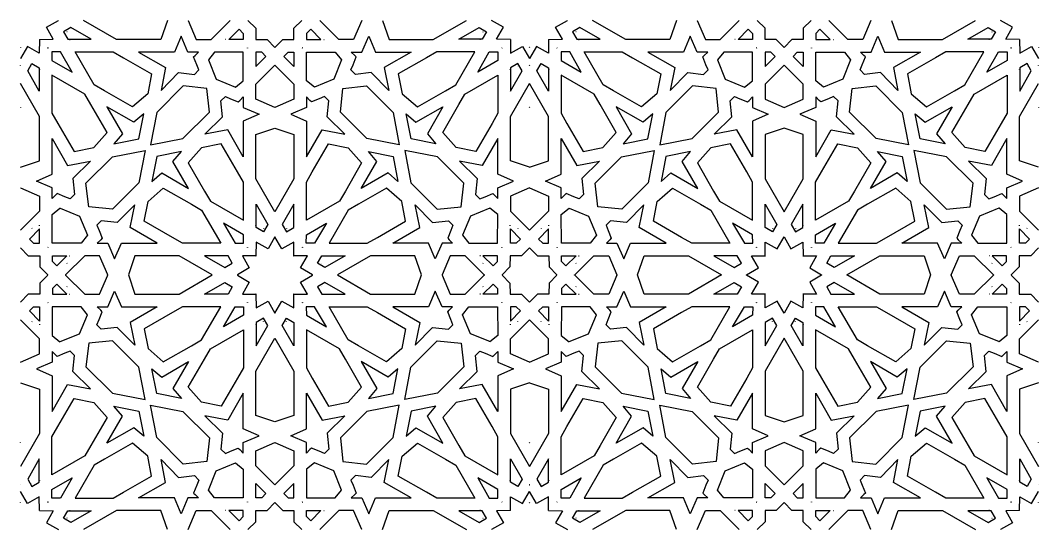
# Model space of a CAD drawing. Extents: x -500 to 500, y -500 to 500.
# Drawn here: x -500 to 500, y -500 to 0 of the extents above; entities that cross this region are included whole.
import ezdxf

# ---------------------------------------------------------------- set-up
doc = ezdxf.new("R2010")
doc.units = 0
doc.layers.add('LAYER_1', color=18, linetype='CONTINUOUS')

msp = doc.modelspace()

# ---------------------------------------------------------------- linework, layer by layer
at = {"layer": 'LAYER_1'}
for points in [[(-481.4, -18.7), (-481.4, -18.7), (-467.9, -18.6), (-474.6, -6.8), (-462.9, 0), (-462.9, 0)], [(-355.8, 0), (-362.3, -18.7), (-394.1, -18.7), (-405.7, -18.7), (-438.2, 0)], [(-335.5, 0), (-335.5, 0), (-327.5, -18.7), (-312.8, -18.7), (-294.1, 0), (-294.1, 0)], [(-276.6, 0), (-276.6, 0), (-268.8, -7.8), (-268.9, -18.8), (-257.9, -18.9), (-250.1, -26.6), (-250.1, -26.6), (-250.1, -26.6), (-242.3, -18.9), (-231.4, -18.8), (-231.4, -7.8), (-223.6, 0), (-223.6, 0)], [(-164.7, 0), (-164.7, 0), (-172.8, -18.7), (-187.4, -18.7), (-206.1, 0), (-206.1, 0)], [(-144.4, 0), (-138, -18.7), (-106.1, -18.7), (-94.5, -18.7), (-62, 0)], [(-18.8, -18.7), (-18.8, -18.7), (-32.4, -18.6), (-25.7, -6.8), (-37.3, 0), (-37.3, 0)], [(18.8, -18.7), (18.8, -18.7), (32.4, -18.6), (25.7, -6.8), (37.3, 0), (37.3, 0)], [(144.4, 0), (138, -18.7), (106.1, -18.7), (94.5, -18.7), (62, 0)], [(164.7, 0), (164.7, 0), (172.8, -18.7), (187.4, -18.7), (206.1, 0), (206.1, 0)], [(276.6, 0), (276.6, 0), (268.8, -7.8), (268.9, -18.8), (257.9, -18.9), (250.1, -26.6), (250.1, -26.6), (250.1, -26.6), (242.3, -18.9), (231.4, -18.8), (231.4, -7.8), (223.6, 0), (223.6, 0)], [(335.5, 0), (335.5, 0), (327.5, -18.7), (312.8, -18.7), (294.1, 0), (294.1, 0)], [(355.8, 0), (362.3, -18.7), (394.1, -18.7), (405.7, -18.7), (438.2, 0)], [(481.4, -18.7), (481.4, -18.7), (467.9, -18.6), (474.6, -6.8), (462.9, 0), (462.9, 0)], [(-481.5, -18.9), (-481.5, -18.9), (-481.6, -32.4), (-493.3, -25.7), (-500.1, -37.4), (-500.1, -37.4)], [(-454.2, -11.2), (-454.6, -11.4)], [(-451.9, -18.7), (-451.4, -18.7)], [(-298.2, -18.8), (-298.7, -18.8)], [(-202, -18.8), (-201.6, -18.8)], [(-48.3, -18.7), (-48.8, -18.7)], [(-46, -11.2), (-45.6, -11.4)], [(-18.8, -18.9), (-18.8, -18.9), (-18.7, -32.4), (-6.9, -25.7), (-0.1, -37.4), (-0.1, -37.4)], [(18.8, -18.9), (18.8, -18.9), (18.7, -32.4), (6.9, -25.7), (0.1, -37.4), (0.1, -37.4)], [(46, -11.2), (45.6, -11.4)], [(48.3, -18.7), (48.8, -18.7)], [(202, -18.8), (201.6, -18.8)], [(298.2, -18.8), (298.7, -18.8)], [(451.9, -18.7), (451.4, -18.7)], [(454.2, -11.2), (454.6, -11.4)], [(481.5, -18.9), (481.5, -18.9), (481.6, -32.4), (493.3, -25.7), (500.1, -37.4), (500.1, -37.4)], [(-500.2, -26.4), (-500, -26.6)], [(0, -26.4), (-0.2, -26.6)], [(0, -26.4), (0.2, -26.6)], [(500.2, -26.4), (500, -26.6)], [(-500.2, -44.2), (-500, -44.1)], [(0, -44.2), (-0.2, -44.1)], [(0, -44.2), (0.2, -44.1)], [(500.2, -44.2), (500, -44.1)], [(-500.1, -144.4), (-481.4, -138), (-481.4, -106.1), (-481.4, -94.5), (-500.1, -62.1)], [(-0.1, -144.4), (-18.8, -138), (-18.8, -106.1), (-18.8, -94.5), (-0.1, -62.1)], [(0.1, -144.4), (18.8, -138), (18.8, -106.1), (18.8, -94.5), (0.1, -62.1)], [(500.1, -144.4), (481.4, -138), (481.4, -106.1), (481.4, -94.5), (500.1, -62.1)], [(-500.2, -85.4), (-500, -85.5)], [(0, -85.4), (-0.2, -85.5)], [(0, -85.4), (0.2, -85.5)], [(500.2, -85.4), (500, -85.5)], [(-500.1, -164.7), (-500.1, -164.7), (-481.4, -172.8), (-481.4, -187.4), (-500.1, -206.2), (-500.1, -206.2)], [(-0.1, -164.7), (-0.1, -164.7), (-18.8, -172.8), (-18.8, -187.4), (-0.1, -206.2), (-0.1, -206.2)], [(0.1, -164.7), (0.1, -164.7), (18.8, -172.8), (18.8, -187.4), (0.1, -206.2), (0.1, -206.2)], [(500.1, -164.7), (500.1, -164.7), (481.4, -172.8), (481.4, -187.4), (500.1, -206.2), (500.1, -206.2)], [(-488.9, -204.2), (-488.7, -204.6)], [(-481.3, -201.9), (-481.3, -201.4)], [(-268.9, -201.9), (-268.9, -201.5)], [(-261.3, -204.2), (-261.5, -204.6)], [(-238.9, -204.2), (-238.7, -204.6)], [(-231.4, -201.9), (-231.4, -201.5)], [(-18.9, -201.9), (-18.9, -201.4)], [(-11.4, -204.2), (-11.6, -204.6)], [(11.4, -204.2), (11.6, -204.6)], [(18.9, -201.9), (18.9, -201.4)], [(231.4, -201.9), (231.4, -201.5)], [(238.9, -204.2), (238.7, -204.6)], [(261.3, -204.2), (261.5, -204.6)], [(268.9, -201.9), (268.9, -201.5)], [(481.3, -201.9), (481.3, -201.4)], [(488.9, -204.2), (488.7, -204.6)], [(-500.1, -223.6), (-500.1, -223.6), (-492.4, -231.4), (-481.2, -231.3), (-481, -242.3), (-473.3, -250), (-473.4, -250), (-473.7, -250.2), (-473.4, -250.4), (-473.3, -250.5), (-481, -258.2), (-481.2, -269.2), (-492.4, -269.1), (-500.1, -276.9), (-500.1, -276.8)], [(-0.1, -223.6), (-0.1, -223.6), (-7.9, -231.4), (-19, -231.3), (-19.2, -242.3), (-27, -250), (-26.8, -250), (-26.5, -250.2), (-26.8, -250.4), (-27, -250.5), (-19.2, -258.2), (-19, -269.2), (-7.9, -269.1), (-0.1, -276.9), (-0.1, -276.8)], [(0.1, -223.6), (0.1, -223.6), (7.9, -231.4), (19, -231.3), (19.2, -242.3), (27, -250), (26.8, -250), (26.5, -250.2), (26.8, -250.4), (27, -250.5), (19.2, -258.2), (19, -269.2), (7.9, -269.1), (0.1, -276.9), (0.1, -276.8)], [(500.1, -223.6), (500.1, -223.6), (492.4, -231.4), (481.2, -231.3), (481, -242.3), (473.3, -250), (473.4, -250), (473.7, -250.2), (473.4, -250.4), (473.3, -250.5), (481, -258.2), (481.2, -269.2), (492.4, -269.1), (500.1, -276.9), (500.1, -276.8)], [(-454.3, -238.9), (-454.7, -238.7)], [(-452, -231.3), (-451.5, -231.3)], [(-48.3, -231.3), (-48.7, -231.3)], [(-45.9, -238.9), (-45.5, -238.7)], [(45.9, -238.9), (45.5, -238.7)], [(48.3, -231.3), (48.7, -231.3)], [(452, -231.3), (451.5, -231.3)], [(454.3, -238.9), (454.7, -238.7)], [(-454.3, -261.6), (-454.7, -261.8)], [(-452, -269.2), (-451.5, -269.2)], [(-48.3, -269.2), (-48.7, -269.2)], [(-45.9, -261.6), (-45.5, -261.8)], [(45.9, -261.6), (45.5, -261.8)], [(48.3, -269.2), (48.7, -269.2)], [(452, -269.2), (451.5, -269.2)], [(454.3, -261.6), (454.7, -261.8)], [(-500.1, -335.8), (-500.1, -335.8), (-481.4, -327.7), (-481.4, -313.1), (-500.1, -294.3), (-500.1, -294.3)], [(-488.9, -296.3), (-488.7, -295.9)], [(-481.3, -298.6), (-481.3, -299.1)], [(-268.9, -298.6), (-268.9, -299)], [(-261.3, -296.3), (-261.5, -295.9)], [(-238.9, -296.3), (-238.7, -295.9)], [(-231.4, -298.6), (-231.4, -299)], [(-18.9, -298.6), (-18.9, -299.1)], [(-0.1, -335.8), (-0.1, -335.8), (-18.8, -327.7), (-18.8, -313.1), (-0.1, -294.3), (-0.1, -294.3)], [(-11.4, -296.3), (-11.6, -295.9)], [(0.1, -335.8), (0.1, -335.8), (18.8, -327.7), (18.8, -313.1), (0.1, -294.3), (0.1, -294.3)], [(11.4, -296.3), (11.6, -295.9)], [(18.9, -298.6), (18.9, -299.1)], [(231.4, -298.6), (231.4, -299)], [(238.9, -296.3), (238.7, -295.9)], [(261.3, -296.3), (261.5, -295.9)], [(268.9, -298.6), (268.9, -299)], [(481.3, -298.6), (481.3, -299.1)], [(500.1, -335.8), (500.1, -335.8), (481.4, -327.7), (481.4, -313.1), (500.1, -294.3), (500.1, -294.3)], [(488.9, -296.3), (488.7, -295.9)], [(-500.1, -356.1), (-481.4, -362.5), (-481.4, -394.4), (-481.4, -406), (-500.1, -438.4)], [(-0.1, -356.1), (-18.8, -362.5), (-18.8, -394.4), (-18.8, -406), (-0.1, -438.4)], [(0.1, -356.1), (18.8, -362.5), (18.8, -394.4), (18.8, -406), (0.1, -438.4)], [(500.1, -356.1), (481.4, -362.5), (481.4, -394.4), (481.4, -406), (500.1, -438.4)], [(-500.2, -415.1), (-500, -415)], [(0, -415.1), (-0.2, -415)], [(0, -415.1), (0.2, -415)], [(500.2, -415.1), (500, -415)], [(-500.2, -456.3), (-500, -456.4)], [(0, -456.3), (-0.2, -456.4)], [(0, -456.3), (0.2, -456.4)], [(500.2, -456.3), (500, -456.4)], [(-481.5, -481.6), (-481.5, -481.6), (-481.6, -468.1), (-493.3, -474.8), (-500.1, -463.1), (-500.1, -463.1)], [(-18.8, -481.6), (-18.8, -481.6), (-18.7, -468.1), (-6.9, -474.8), (-0.1, -463.1), (-0.1, -463.1)], [(18.8, -481.6), (18.8, -481.6), (18.7, -468.1), (6.9, -474.8), (0.1, -463.1), (0.1, -463.1)], [(481.5, -481.6), (481.5, -481.6), (481.6, -468.1), (493.3, -474.8), (500.1, -463.1), (500.1, -463.1)], [(-500.2, -474.1), (-500, -473.9)], [(-276.6, -500.5), (-276.6, -500.5), (-268.8, -492.7), (-268.9, -481.7), (-257.9, -481.6), (-250.1, -473.9), (-250.1, -473.9), (-250.1, -473.9), (-242.3, -481.6), (-231.4, -481.7), (-231.4, -492.7), (-223.6, -500.5), (-223.6, -500.5)], [(0, -474.1), (-0.2, -473.9)], [(0, -474.1), (0.2, -473.9)], [(276.6, -500.5), (276.6, -500.5), (268.8, -492.7), (268.9, -481.7), (257.9, -481.6), (250.1, -473.9), (250.1, -473.9), (250.1, -473.9), (242.3, -481.6), (231.4, -481.7), (231.4, -492.7), (223.6, -500.5), (223.6, -500.5)], [(500.2, -474.1), (500, -473.9)], [(-481.4, -481.8), (-481.4, -481.8), (-467.9, -481.9), (-474.6, -493.7), (-462.9, -500.5), (-462.9, -500.5)], [(-454.2, -489.3), (-454.6, -489.1)], [(-451.9, -481.7), (-451.4, -481.7)], [(-355.8, -500.5), (-362.3, -481.7), (-394.1, -481.7), (-405.7, -481.7), (-438.2, -500.5)], [(-335.5, -500.5), (-335.5, -500.5), (-327.5, -481.7), (-312.8, -481.7), (-294.1, -500.5), (-294.1, -500.5)], [(-298.2, -481.7), (-298.7, -481.7)], [(-164.7, -500.5), (-164.7, -500.5), (-172.8, -481.7), (-187.4, -481.7), (-206.1, -500.5), (-206.1, -500.5)], [(-202, -481.7), (-201.6, -481.7)], [(-144.4, -500.5), (-138, -481.7), (-106.1, -481.7), (-94.5, -481.7), (-62, -500.5)], [(-48.3, -481.7), (-48.8, -481.7)], [(-46, -489.3), (-45.6, -489.1)], [(-18.8, -481.8), (-18.8, -481.8), (-32.4, -481.9), (-25.7, -493.7), (-37.3, -500.5), (-37.3, -500.5)], [(18.8, -481.8), (18.8, -481.8), (32.4, -481.9), (25.7, -493.7), (37.3, -500.5), (37.3, -500.5)], [(46, -489.3), (45.6, -489.1)], [(48.3, -481.7), (48.8, -481.7)], [(144.4, -500.5), (138, -481.7), (106.1, -481.7), (94.5, -481.7), (62, -500.5)], [(164.7, -500.5), (164.7, -500.5), (172.8, -481.7), (187.4, -481.7), (206.1, -500.5), (206.1, -500.5)], [(202, -481.7), (201.6, -481.7)], [(335.5, -500.5), (335.5, -500.5), (327.5, -481.7), (312.8, -481.7), (294.1, -500.5), (294.1, -500.5)], [(298.2, -481.7), (298.7, -481.7)], [(355.8, -500.5), (362.3, -481.7), (394.1, -481.7), (405.7, -481.7), (438.2, -500.5)], [(451.9, -481.7), (451.4, -481.7)], [(454.2, -489.3), (454.6, -489.1)], [(481.4, -481.8), (481.4, -481.8), (467.9, -481.9), (474.6, -493.7), (462.9, -500.5), (462.9, -500.5)]]:
    msp.add_lwpolyline(points, dxfattribs=at)
for points in [[(-430.7, -18.6), (-450.6, -7.1), (-457.8, -11.3), (-453.7, -18.6)], [(-285.3, -8.7), (-281.2, -12.9), (-281.2, -18.7), (-295.3, -18.7)], [(-214.9, -8.7), (-219, -12.9), (-219, -18.7), (-204.9, -18.7)], [(-69.5, -18.6), (-49.6, -7.1), (-42.4, -11.3), (-46.6, -18.6)], [(69.5, -18.6), (49.6, -7.1), (42.4, -11.3), (46.6, -18.6)], [(214.9, -8.7), (219, -12.9), (219, -18.7), (204.9, -18.7)], [(285.3, -8.7), (281.2, -12.9), (281.2, -18.7), (295.3, -18.7)], [(430.7, -18.6), (450.6, -7.1), (457.8, -11.3), (453.7, -18.6)], [(-357.5, -46.4), (-361.9, -68.8), (-344.8, -51.4), (-329.1, -53.1), (-324.8, -48.7), (-326.9, -43.6), (-330, -36), (-328.5, -34.5), (-325.2, -31.1), (-330.5, -31.1), (-332, -31.1), (-332, -31.1), (-335.6, -31.1), (-342.3, -15.6), (-348.9, -31.1), (-384, -31.1)], [(-142.7, -46.4), (-138.3, -68.8), (-155.4, -51.4), (-171.1, -53.1), (-175.4, -48.7), (-173.3, -43.6), (-170.2, -36), (-171.7, -34.5), (-175.1, -31.1), (-169.8, -31.1), (-168.2, -31.1), (-168.2, -31.1), (-164.7, -31.1), (-158, -15.6), (-151.3, -31.1), (-116.2, -31.1)], [(142.7, -46.4), (138.3, -68.8), (155.4, -51.4), (171.1, -53.1), (175.4, -48.7), (173.3, -43.6), (170.2, -36), (171.7, -34.5), (175.1, -31.1), (169.8, -31.1), (168.2, -31.1), (168.2, -31.1), (164.7, -31.1), (158, -15.6), (151.3, -31.1), (116.2, -31.1)], [(357.5, -46.4), (361.9, -68.8), (344.8, -51.4), (329.1, -53.1), (324.8, -48.7), (326.9, -43.6), (330, -36), (328.5, -34.5), (325.2, -31.1), (330.5, -31.1), (332, -31.1), (332, -31.1), (335.6, -31.1), (342.3, -15.6), (348.9, -31.1), (384, -31.1)], [(-473.2, -27), (-473.1, -27.2)], [(-473.2, -27), (-473.1, -27.2)], [(-473.1, -27), (-473, -27.1)], [(-473.1, -27), (-473, -27.1)], [(-277, -27), (-277.2, -27.2)], [(-277, -27), (-277.2, -27.2)], [(-277, -26.9), (-277.1, -27.1)], [(-277, -26.9), (-277.1, -27.1)], [(-223.2, -26.9), (-223.1, -27.1)], [(-223.2, -26.9), (-223.1, -27.1)], [(-223.2, -27), (-223, -27.2)], [(-223.2, -27), (-223, -27.2)], [(-27.1, -27), (-27.3, -27.1)], [(-27.1, -27), (-27.3, -27.1)], [(-27, -27), (-27.2, -27.2)], [(-27, -27), (-27.2, -27.2)], [(27, -27), (27.2, -27.2)], [(27, -27), (27.2, -27.2)], [(27.1, -27), (27.3, -27.1)], [(27.1, -27), (27.3, -27.1)], [(223.2, -27), (223, -27.2)], [(223.2, -27), (223, -27.2)], [(223.2, -26.9), (223.1, -27.1)], [(223.2, -26.9), (223.1, -27.1)], [(277, -26.9), (277.1, -27.1)], [(277, -26.9), (277.1, -27.1)], [(277, -27), (277.2, -27.2)], [(277, -27), (277.2, -27.2)], [(473.1, -27), (473, -27.1)], [(473.1, -27), (473, -27.1)], [(473.2, -27), (473.1, -27.2)], [(473.2, -27), (473.1, -27.2)], [(-449.3, -50.9), (-460.8, -30.9), (-469.2, -31), (-469.3, -39.5)], [(-446.5, -30.9), (-409, -30.9), (-398.9, -36.7), (-371.3, -52.7), (-375.1, -72.1), (-390.1, -85.1), (-417.7, -69.2), (-427.7, -63.4)], [(-281.2, -31.2), (-309.4, -31.1), (-315.5, -38.8), (-315.5, -38.9), (-307.9, -57.8), (-289, -65.5), (-288.9, -65.6), (-281.2, -59.4)], [(-258.9, -35.4), (-263, -31.2), (-268.9, -31.2), (-268.9, -45.4)], [(-241.4, -35.4), (-237.2, -31.2), (-231.4, -31.2), (-231.4, -45.4)], [(-219, -31.2), (-190.9, -31.1), (-184.7, -38.8), (-184.7, -38.9), (-192.4, -57.8), (-211.2, -65.5), (-211.3, -65.6), (-219, -59.4)], [(-53.7, -30.9), (-91.2, -30.9), (-101.3, -36.7), (-128.9, -52.7), (-125.1, -72.1), (-110.1, -85.1), (-82.6, -69.2), (-72.5, -63.4)], [(-50.9, -50.9), (-39.5, -30.9), (-31.1, -31), (-31, -39.5)], [(50.9, -50.9), (39.5, -30.9), (31.1, -31), (31, -39.5)], [(53.7, -30.9), (91.2, -30.9), (101.3, -36.7), (128.9, -52.7), (125.1, -72.1), (110.1, -85.1), (82.6, -69.2), (72.5, -63.4)], [(219, -31.2), (190.9, -31.1), (184.7, -38.8), (184.7, -38.9), (192.4, -57.8), (211.2, -65.5), (211.3, -65.6), (219, -59.4)], [(241.4, -35.4), (237.2, -31.2), (231.4, -31.2), (231.4, -45.4)], [(258.9, -35.4), (263, -31.2), (268.9, -31.2), (268.9, -45.4)], [(281.2, -31.2), (309.4, -31.1), (315.5, -38.8), (315.5, -38.9), (307.9, -57.8), (289, -65.5), (288.9, -65.6), (281.2, -59.4)], [(446.5, -30.9), (409, -30.9), (398.9, -36.7), (371.3, -52.7), (375.1, -72.1), (390.1, -85.1), (417.7, -69.2), (427.7, -63.4)], [(449.3, -50.9), (460.8, -30.9), (469.2, -31), (469.3, -39.5)], [(-481.6, -69.6), (-493, -49.7), (-488.8, -42.5), (-481.6, -46.6)], [(-488.8, -45.8), (-488.8, -45.8)], [(-481.3, -48.7), (-481.3, -48.4), (-481.4, -48.3)], [(-250.1, -85.6), (-250.1, -85.6), (-268.9, -77.5), (-268.9, -62.8), (-250.1, -44.1), (-250.1, -44.1), (-250.1, -44.1), (-231.4, -62.8), (-231.4, -77.5), (-250.1, -85.6)], [(-18.9, -48.7), (-18.9, -48.4), (-18.9, -48.3)], [(-18.7, -69.6), (-7.2, -49.7), (-11.4, -42.5), (-18.7, -46.6)], [(-11.4, -45.8), (-11.4, -45.8)], [(18.7, -69.6), (7.2, -49.7), (11.4, -42.5), (18.7, -46.6)], [(11.4, -45.8), (11.4, -45.8)], [(18.9, -48.7), (18.9, -48.4), (18.9, -48.3)], [(250.1, -85.6), (250.1, -85.6), (268.9, -77.5), (268.9, -62.8), (250.1, -44.1), (250.1, -44.1), (250.1, -44.1), (231.4, -62.8), (231.4, -77.5), (250.1, -85.6)], [(481.3, -48.7), (481.3, -48.4), (481.4, -48.3)], [(481.6, -69.6), (493, -49.7), (488.8, -42.5), (481.6, -46.6)], [(488.8, -45.8), (488.8, -45.8)], [(-469.2, -53.8), (-469.2, -91.2), (-463.4, -101.3), (-447.5, -128.9), (-428, -125.1), (-415, -110.2), (-430.9, -82.6), (-436.8, -72.5)], [(-31, -53.8), (-31, -91.2), (-36.8, -101.3), (-52.8, -128.9), (-72.2, -125.1), (-85.2, -110.2), (-69.3, -82.6), (-63.5, -72.5)], [(31, -53.8), (31, -91.2), (36.8, -101.3), (52.8, -128.9), (72.2, -125.1), (85.2, -110.2), (69.3, -82.6), (63.5, -72.5)], [(469.2, -53.8), (469.2, -91.2), (463.4, -101.3), (447.5, -128.9), (428, -125.1), (415, -110.2), (430.9, -82.6), (436.8, -72.5)], [(-316.9, -66.9), (-340.2, -64.3), (-366.1, -90.4), (-372.4, -122.3), (-340.5, -116.2), (-314.4, -90.2)], [(-183.3, -66.9), (-160, -64.3), (-134.1, -90.4), (-127.9, -122.3), (-159.8, -116.2), (-185.8, -90.2)], [(183.3, -66.9), (160, -64.3), (134.1, -90.4), (127.9, -122.3), (159.8, -116.2), (185.8, -90.2)], [(316.9, -66.9), (340.2, -64.3), (366.1, -90.4), (372.4, -122.3), (340.5, -116.2), (314.4, -90.2)], [(-296.5, -107.6), (-318.9, -111.9), (-301.5, -94.8), (-303.2, -79.2), (-298.8, -74.9), (-293.7, -77), (-286.1, -80.1), (-284.6, -78.6), (-281.2, -75.2), (-281.2, -80.5), (-281.2, -82), (-281.2, -82), (-281.2, -85.6), (-265.7, -92.3), (-281.2, -99), (-281.2, -134.1)], [(-203.7, -107.6), (-181.3, -111.9), (-198.7, -94.8), (-197, -79.2), (-201.4, -74.9), (-206.5, -77), (-214.1, -80.1), (-215.7, -78.6), (-219, -75.2), (-219, -80.5), (-219, -82), (-219, -82), (-219, -85.6), (-234.5, -92.3), (-219, -99), (-219, -134.1)], [(203.7, -107.6), (181.3, -111.9), (198.7, -94.8), (197, -79.2), (201.4, -74.9), (206.5, -77), (214.1, -80.1), (215.7, -78.6), (219, -75.2), (219, -80.5), (219, -82), (219, -82), (219, -85.6), (234.5, -92.3), (219, -99), (219, -134.1)], [(296.5, -107.6), (318.9, -111.9), (301.5, -94.8), (303.2, -79.2), (298.8, -74.9), (293.7, -77), (286.1, -80.1), (284.6, -78.6), (281.2, -75.2), (281.2, -80.5), (281.2, -82), (281.2, -82), (281.2, -85.6), (265.7, -92.3), (281.2, -99), (281.2, -134.1)], [(-383.8, -116.4), (-379, -91.8), (-388.6, -100.2), (-415.2, -85), (-399.9, -111.6), (-408.3, -121.3)], [(-116.4, -116.4), (-121.2, -91.8), (-111.6, -100.2), (-85.1, -85), (-100.3, -111.6), (-91.9, -121.3)], [(116.4, -116.4), (121.2, -91.8), (111.6, -100.2), (85.1, -85), (100.3, -111.6), (91.9, -121.3)], [(383.8, -116.4), (379, -91.8), (388.6, -100.2), (415.2, -85), (399.9, -111.6), (408.3, -121.3)], [(-250.1, -188.2), (-268.9, -155.8), (-268.9, -144.1), (-268.9, -112.3), (-250.1, -105.8), (-231.4, -112.3), (-231.4, -144.1), (-231.4, -155.8)], [(250.1, -188.2), (268.9, -155.8), (268.9, -144.1), (268.9, -112.3), (250.1, -105.8), (231.4, -112.3), (231.4, -144.1), (231.4, -155.8)], [(-453.8, -142.7), (-431.4, -138.3), (-448.7, -155.5), (-447, -171.1), (-451.4, -175.4), (-456.6, -173.3), (-464.2, -170.2), (-465.7, -171.7), (-469, -175.1), (-469, -169.8), (-469, -168.2), (-469, -168.2), (-469, -164.7), (-484.5, -158), (-469.1, -151.3), (-469.1, -116.2)], [(-46.5, -142.7), (-68.9, -138.3), (-51.5, -155.5), (-53.2, -171.1), (-48.8, -175.4), (-43.7, -173.3), (-36.1, -170.2), (-34.5, -171.7), (-31.2, -175.1), (-31.2, -169.8), (-31.2, -168.2), (-31.2, -168.2), (-31.2, -164.7), (-15.7, -158), (-31.2, -151.3), (-31.2, -116.2)], [(46.5, -142.7), (68.9, -138.3), (51.5, -155.5), (53.2, -171.1), (48.8, -175.4), (43.7, -173.3), (36.1, -170.2), (34.5, -171.7), (31.2, -175.1), (31.2, -169.8), (31.2, -168.2), (31.2, -168.2), (31.2, -164.7), (15.7, -158), (31.2, -151.3), (31.2, -116.2)], [(453.8, -142.7), (431.4, -138.3), (448.7, -155.5), (447, -171.1), (451.4, -175.4), (456.6, -173.3), (464.2, -170.2), (465.7, -171.7), (469, -175.1), (469, -169.8), (469, -168.2), (469, -168.2), (469, -164.7), (484.5, -158), (469.1, -151.3), (469.1, -116.2)], [(-433.1, -183.2), (-435.8, -160.1), (-409.8, -134.1), (-377.7, -127.8), (-383.7, -159.7), (-409.7, -185.7)], [(-334.9, -165.1), (-350.3, -138.6), (-341.9, -129), (-366.2, -133.8), (-370.9, -158.2), (-361.2, -149.8)], [(-281, -196.5), (-281, -159), (-286.9, -149), (-302.8, -121.4), (-322.2, -125.2), (-335.2, -140.1), (-319.3, -167.7), (-313.5, -177.8)], [(-219.2, -196.5), (-219.2, -159), (-213.4, -149), (-197.4, -121.4), (-178, -125.2), (-165, -140.1), (-180.9, -167.7), (-186.7, -177.8)], [(-165.3, -165.1), (-149.9, -138.6), (-158.3, -129), (-134, -133.8), (-129.4, -158.2), (-139, -149.8)], [(-67.1, -183.2), (-64.4, -160.1), (-90.4, -134.1), (-122.5, -127.8), (-116.5, -159.7), (-90.6, -185.7)], [(67.1, -183.2), (64.4, -160.1), (90.4, -134.1), (122.5, -127.8), (116.5, -159.7), (90.6, -185.7)], [(165.3, -165.1), (149.9, -138.6), (158.3, -129), (134, -133.8), (129.4, -158.2), (139, -149.8)], [(219.2, -196.5), (219.2, -159), (213.4, -149), (197.4, -121.4), (178, -125.2), (165, -140.1), (180.9, -167.7), (186.7, -177.8)], [(281, -196.5), (281, -159), (286.9, -149), (302.8, -121.4), (322.2, -125.2), (335.2, -140.1), (319.3, -167.7), (313.5, -177.8)], [(334.9, -165.1), (350.3, -138.6), (341.9, -129), (366.2, -133.8), (370.9, -158.2), (361.2, -149.8)], [(433.1, -183.2), (435.8, -160.1), (409.8, -134.1), (377.7, -127.8), (383.7, -159.7), (409.7, -185.7)], [(-303.4, -219.1), (-340.9, -219.1), (-350.9, -213.3), (-378.5, -197.4), (-374.7, -177.9), (-359.8, -164.9), (-332.2, -180.8), (-322.1, -186.6)], [(-196.9, -219.1), (-159.4, -219.1), (-149.3, -213.3), (-121.7, -197.4), (-125.5, -177.9), (-140.5, -164.9), (-168, -180.8), (-178.1, -186.6)], [(196.9, -219.1), (159.4, -219.1), (149.3, -213.3), (121.7, -197.4), (125.5, -177.9), (140.5, -164.9), (168, -180.8), (178.1, -186.6)], [(303.4, -219.1), (340.9, -219.1), (350.9, -213.3), (378.5, -197.4), (374.7, -177.9), (359.8, -164.9), (332.2, -180.8), (322.1, -186.6)], [(-468.9, -219), (-469.1, -190.9), (-461.3, -184.7), (-461.2, -184.7), (-442.2, -192.3), (-434.4, -211.1), (-434.3, -211.2), (-440.5, -218.9)], [(-392.3, -203.6), (-387.9, -181.3), (-405.1, -198.6), (-420.7, -196.9), (-425, -201.3), (-422.9, -206.5), (-419.8, -214.1), (-421.3, -215.6), (-424.7, -218.9), (-419.4, -218.9), (-417.8, -218.9), (-417.8, -218.9), (-414.3, -218.9), (-407.6, -234.4), (-400.9, -218.9), (-365.8, -218.9)], [(-268.7, -180.7), (-257.2, -200.6), (-261.4, -207.8), (-268.7, -203.7)], [(-231.5, -180.7), (-243, -200.6), (-238.8, -207.8), (-231.5, -203.7)], [(-107.9, -203.6), (-112.3, -181.3), (-95.2, -198.6), (-79.5, -196.9), (-75.2, -201.3), (-77.3, -206.5), (-80.4, -214.1), (-78.9, -215.6), (-75.5, -218.9), (-80.8, -218.9), (-82.4, -218.9), (-82.4, -218.9), (-85.9, -218.9), (-92.6, -234.4), (-99.3, -218.9), (-134.4, -218.9)], [(-31.4, -219), (-31.2, -190.9), (-38.9, -184.7), (-39, -184.7), (-58, -192.3), (-65.9, -211.1), (-65.9, -211.2), (-59.7, -218.9)], [(31.4, -219), (31.2, -190.9), (38.9, -184.7), (39, -184.7), (58, -192.3), (65.9, -211.1), (65.9, -211.2), (59.7, -218.9)], [(107.9, -203.6), (112.3, -181.3), (95.2, -198.6), (79.5, -196.9), (75.2, -201.3), (77.3, -206.5), (80.4, -214.1), (78.9, -215.6), (75.5, -218.9), (80.8, -218.9), (82.4, -218.9), (82.4, -218.9), (85.9, -218.9), (92.6, -234.4), (99.3, -218.9), (134.4, -218.9)], [(231.5, -180.7), (243, -200.6), (238.8, -207.8), (231.5, -203.7)], [(268.7, -180.7), (257.2, -200.6), (261.4, -207.8), (268.7, -203.7)], [(392.3, -203.6), (387.9, -181.3), (405.1, -198.6), (420.7, -196.9), (425, -201.3), (422.9, -206.5), (419.8, -214.1), (421.3, -215.6), (424.7, -218.9), (419.4, -218.9), (417.8, -218.9), (417.8, -218.9), (414.3, -218.9), (407.6, -234.4), (400.9, -218.9), (365.8, -218.9)], [(468.9, -219), (469.1, -190.9), (461.3, -184.7), (461.2, -184.7), (442.2, -192.3), (434.4, -211.1), (434.3, -211.2), (440.5, -218.9)], [(-280.9, -219.1), (-281, -210.8), (-300.7, -199.3), (-289.1, -219.1)], [(-219.3, -219.1), (-219.2, -210.8), (-199.5, -199.3), (-211.1, -219.1)], [(219.3, -219.1), (219.2, -210.8), (199.5, -199.3), (211.1, -219.1)], [(280.9, -219.1), (281, -210.8), (300.7, -199.3), (289.1, -219.1)], [(-491.4, -214.9), (-487.3, -219.1), (-481.4, -219.1), (-481.4, -204.9)], [(-8.8, -214.9), (-13, -219.1), (-18.8, -219.1), (-18.8, -204.9)], [(8.8, -214.9), (13, -219.1), (18.8, -219.1), (18.8, -204.9)], [(491.4, -214.9), (487.3, -219.1), (481.4, -219.1), (481.4, -204.9)], [(-268.6, -231.4), (-268.5, -231.4), (-282, -231.4), (-275.3, -243.2), (-287, -250), (-287, -250.2), (-287, -250.5), (-275.3, -257.3), (-282, -269.1), (-268.5, -269.1), (-268.6, -269.1), (-268.8, -269.1), (-268.7, -282.6), (-256.9, -275.9), (-250.1, -287.6), (-250.1, -287.6), (-250.1, -287.6), (-243.3, -275.9), (-231.5, -282.6), (-231.5, -269.1), (-231.6, -269.1), (-231.8, -269.1), (-218.2, -269.1), (-224.9, -257.3), (-213.3, -250.5), (-213.3, -250.2), (-213.3, -250), (-224.9, -243.2), (-218.2, -231.4), (-231.8, -231.4), (-231.6, -231.4), (-231.5, -231.4), (-231.5, -217.9), (-243.3, -224.6), (-250.1, -212.9), (-250.1, -212.9), (-250.1, -212.9), (-256.9, -224.6), (-268.7, -217.9), (-268.8, -231.4)], [(268.6, -231.4), (268.5, -231.4), (282, -231.4), (275.3, -243.2), (287, -250), (287, -250.2), (287, -250.5), (275.3, -257.3), (282, -269.1), (268.5, -269.1), (268.6, -269.1), (268.8, -269.1), (268.7, -282.6), (256.9, -275.9), (250.1, -287.6), (250.1, -287.6), (250.1, -287.6), (243.3, -275.9), (231.5, -282.6), (231.5, -269.1), (231.6, -269.1), (231.8, -269.1), (218.2, -269.1), (224.9, -257.3), (213.3, -250.5), (213.3, -250.2), (213.3, -250), (224.9, -243.2), (218.2, -231.4), (231.8, -231.4), (231.6, -231.4), (231.5, -231.4), (231.5, -217.9), (243.3, -224.6), (250.1, -212.9), (250.1, -212.9), (250.1, -212.9), (256.9, -224.6), (268.7, -217.9), (268.8, -231.4)], [(-473.2, -223.1), (-473, -223)], [(-473.2, -223.1), (-473, -223)], [(-473.1, -223.1), (-473, -222.9)], [(-473.1, -223.1), (-473, -222.9)], [(-277.1, -223.1), (-277.2, -223)], [(-277.1, -223.1), (-277.2, -223)], [(-277, -223.1), (-277.1, -222.9)], [(-277, -223.1), (-277.1, -222.9)], [(-223.2, -223.1), (-223.1, -222.9)], [(-223.2, -223.1), (-223.1, -222.9)], [(-223.1, -223.1), (-223, -223)], [(-223.1, -223.1), (-223, -223)], [(-27.1, -223.1), (-27.3, -222.9)], [(-27.1, -223.1), (-27.3, -222.9)], [(-27.1, -223.1), (-27.2, -223)], [(-27.1, -223.1), (-27.2, -223)], [(27.1, -223.1), (27.3, -222.9)], [(27.1, -223.1), (27.3, -222.9)], [(27.1, -223.1), (27.2, -223)], [(27.1, -223.1), (27.2, -223)], [(223.1, -223.1), (223, -223)], [(223.1, -223.1), (223, -223)], [(223.2, -223.1), (223.1, -222.9)], [(223.2, -223.1), (223.1, -222.9)], [(277, -223.1), (277.1, -222.9)], [(277, -223.1), (277.1, -222.9)], [(277.1, -223.1), (277.2, -223)], [(277.1, -223.1), (277.2, -223)], [(473.1, -223.1), (473, -222.9)], [(473.1, -223.1), (473, -222.9)], [(473.2, -223.1), (473, -223)], [(473.2, -223.1), (473, -223)], [(-464.5, -241.3), (-468.7, -237.1), (-468.7, -231.3), (-454.5, -231.3)], [(-414.7, -250.2), (-414.5, -250), (-414.3, -250), (-422.4, -231.3), (-437, -231.3), (-455.8, -250), (-455.9, -250), (-455.9, -250.2), (-455.9, -250.4), (-455.8, -250.5), (-437, -269.2), (-422.4, -269.2), (-414.3, -250.5), (-414.5, -250.4)], [(-311.7, -250.2), (-344.1, -231.3), (-355.7, -231.3), (-387.6, -231.3), (-394, -250.2), (-387.6, -269.2), (-355.7, -269.2), (-344.1, -269.2)], [(-319.2, -231.4), (-299.3, -242.9), (-292.1, -238.7), (-296.2, -231.4)], [(-298.3, -231.3), (-298.3, -231.3)], [(-295.6, -238.8), (-295.6, -238.8)], [(-181.1, -231.4), (-201, -242.9), (-208.2, -238.7), (-204, -231.4)], [(-204.6, -238.8), (-204.6, -238.8)], [(-201.9, -231.3), (-201.9, -231.3)], [(-106.2, -250.2), (-112.6, -231.3), (-144.5, -231.3), (-156.1, -231.3), (-188.6, -250.2), (-156.1, -269.2), (-144.5, -269.2), (-112.6, -269.2)], [(-44.3, -250.2), (-44.3, -250), (-44.4, -250), (-63.2, -231.3), (-77.8, -231.3), (-85.9, -250), (-85.8, -250), (-85.5, -250.2), (-85.8, -250.4), (-85.9, -250.5), (-77.8, -269.2), (-63.2, -269.2), (-44.4, -250.5), (-44.3, -250.4)], [(-35.7, -241.3), (-31.6, -237.1), (-31.6, -231.3), (-45.7, -231.3)], [(35.7, -241.3), (31.6, -237.1), (31.6, -231.3), (45.7, -231.3)], [(44.3, -250.2), (44.3, -250), (44.4, -250), (63.2, -231.3), (77.8, -231.3), (85.9, -250), (85.8, -250), (85.5, -250.2), (85.8, -250.4), (85.9, -250.5), (77.8, -269.2), (63.2, -269.2), (44.4, -250.5), (44.3, -250.4)], [(106.2, -250.2), (112.6, -231.3), (144.5, -231.3), (156.1, -231.3), (188.6, -250.2), (156.1, -269.2), (144.5, -269.2), (112.6, -269.2)], [(181.1, -231.4), (201, -242.9), (208.2, -238.7), (204, -231.4)], [(201.9, -231.3), (201.9, -231.3)], [(204.6, -238.8), (204.6, -238.8)], [(319.2, -231.4), (299.3, -242.9), (292.1, -238.7), (296.2, -231.4)], [(295.6, -238.8), (295.6, -238.8)], [(298.3, -231.3), (298.3, -231.3)], [(311.7, -250.2), (344.1, -231.3), (355.7, -231.3), (387.6, -231.3), (394, -250.2), (387.6, -269.2), (355.7, -269.2), (344.1, -269.2)], [(414.7, -250.2), (414.5, -250), (414.3, -250), (422.4, -231.3), (437, -231.3), (455.8, -250), (455.9, -250), (455.9, -250.2), (455.9, -250.4), (455.8, -250.5), (437, -269.2), (422.4, -269.2), (414.3, -250.5), (414.5, -250.4)], [(464.5, -241.3), (468.7, -237.1), (468.7, -231.3), (454.5, -231.3)], [(-464.5, -259.2), (-468.7, -263.4), (-468.7, -269.2), (-454.5, -269.2)], [(-319.2, -269.1), (-299.3, -257.6), (-292.1, -261.8), (-296.2, -269.1)], [(-181.1, -269.1), (-201, -257.6), (-208.2, -261.8), (-204, -269.1)], [(-35.7, -259.2), (-31.6, -263.4), (-31.6, -269.2), (-45.7, -269.2)], [(35.7, -259.2), (31.6, -263.4), (31.6, -269.2), (45.7, -269.2)], [(181.1, -269.1), (201, -257.6), (208.2, -261.8), (204, -269.1)], [(319.2, -269.1), (299.3, -257.6), (292.1, -261.8), (296.2, -269.1)], [(464.5, -259.2), (468.7, -263.4), (468.7, -269.2), (454.5, -269.2)], [(-392.3, -296.9), (-387.9, -319.2), (-405.1, -301.9), (-420.7, -303.6), (-425, -299.2), (-422.9, -294), (-419.8, -286.4), (-421.3, -284.9), (-424.7, -281.6), (-419.4, -281.6), (-417.8, -281.6), (-417.8, -281.6), (-414.3, -281.6), (-407.6, -266.1), (-400.9, -281.6), (-365.8, -281.6)], [(-298.3, -269.2), (-298.3, -269.2)], [(-295.6, -261.7), (-295.6, -261.7)], [(-204.6, -261.7), (-204.6, -261.7)], [(-201.9, -269.2), (-201.9, -269.2)], [(-107.9, -296.9), (-112.3, -319.2), (-95.2, -301.9), (-79.5, -303.6), (-75.2, -299.2), (-77.3, -294), (-80.4, -286.4), (-78.9, -284.9), (-75.5, -281.6), (-80.8, -281.6), (-82.4, -281.6), (-82.4, -281.6), (-85.9, -281.6), (-92.6, -266.1), (-99.3, -281.6), (-134.4, -281.6)], [(107.9, -296.9), (112.3, -319.2), (95.2, -301.9), (79.5, -303.6), (75.2, -299.2), (77.3, -294), (80.4, -286.4), (78.9, -284.9), (75.5, -281.6), (80.8, -281.6), (82.4, -281.6), (82.4, -281.6), (85.9, -281.6), (92.6, -266.1), (99.3, -281.6), (134.4, -281.6)], [(201.9, -269.2), (201.9, -269.2)], [(204.6, -261.7), (204.6, -261.7)], [(295.6, -261.7), (295.6, -261.7)], [(298.3, -269.2), (298.3, -269.2)], [(392.3, -296.9), (387.9, -319.2), (405.1, -301.9), (420.7, -303.6), (425, -299.2), (422.9, -294), (419.8, -286.4), (421.3, -284.9), (424.7, -281.6), (419.4, -281.6), (417.8, -281.6), (417.8, -281.6), (414.3, -281.6), (407.6, -266.1), (400.9, -281.6), (365.8, -281.6)], [(-473.2, -277.4), (-473, -277.5)], [(-473.2, -277.4), (-473, -277.5)], [(-473.1, -277.4), (-473, -277.6)], [(-473.1, -277.4), (-473, -277.6)], [(-277.1, -277.4), (-277.2, -277.5)], [(-277.1, -277.4), (-277.2, -277.5)], [(-277, -277.4), (-277.1, -277.6)], [(-277, -277.4), (-277.1, -277.6)], [(-223.2, -277.4), (-223.1, -277.6)], [(-223.2, -277.4), (-223.1, -277.6)], [(-223.1, -277.4), (-223, -277.5)], [(-223.1, -277.4), (-223, -277.5)], [(-27.1, -277.4), (-27.3, -277.6)], [(-27.1, -277.4), (-27.3, -277.6)], [(-27.1, -277.4), (-27.2, -277.5)], [(-27.1, -277.4), (-27.2, -277.5)], [(27.1, -277.4), (27.2, -277.5)], [(27.1, -277.4), (27.2, -277.5)], [(27.1, -277.4), (27.3, -277.6)], [(27.1, -277.4), (27.3, -277.6)], [(223.1, -277.4), (223, -277.5)], [(223.1, -277.4), (223, -277.5)], [(223.2, -277.4), (223.1, -277.6)], [(223.2, -277.4), (223.1, -277.6)], [(277, -277.4), (277.1, -277.6)], [(277, -277.4), (277.1, -277.6)], [(277.1, -277.4), (277.2, -277.5)], [(277.1, -277.4), (277.2, -277.5)], [(473.2, -277.4), (473, -277.5)], [(473.2, -277.4), (473, -277.5)], [(473.1, -277.4), (473, -277.6)], [(473.1, -277.4), (473, -277.6)], [(-491.4, -285.6), (-487.3, -281.4), (-481.4, -281.4), (-481.4, -295.6)], [(-468.9, -281.5), (-469.1, -309.6), (-461.3, -315.8), (-461.2, -315.7), (-442.2, -308.2), (-434.4, -289.4), (-434.3, -289.3), (-440.5, -281.6)], [(-303.4, -281.4), (-340.9, -281.4), (-350.9, -287.2), (-378.5, -303.1), (-374.7, -322.6), (-359.8, -335.6), (-332.2, -319.7), (-322.1, -313.9)], [(-280.9, -281.4), (-281, -289.7), (-300.7, -301.2), (-289.1, -281.4)], [(-219.3, -281.4), (-219.2, -289.7), (-199.5, -301.2), (-211.1, -281.4)], [(-196.9, -281.4), (-159.4, -281.4), (-149.3, -287.2), (-121.7, -303.1), (-125.5, -322.6), (-140.5, -335.6), (-168, -319.7), (-178.1, -313.9)], [(-31.4, -281.5), (-31.2, -309.6), (-38.9, -315.8), (-39, -315.7), (-58, -308.2), (-65.9, -289.4), (-65.9, -289.3), (-59.7, -281.6)], [(-8.8, -285.6), (-13, -281.4), (-18.8, -281.4), (-18.8, -295.6)], [(8.8, -285.6), (13, -281.4), (18.8, -281.4), (18.8, -295.6)], [(31.4, -281.5), (31.2, -309.6), (38.9, -315.8), (39, -315.7), (58, -308.2), (65.9, -289.4), (65.9, -289.3), (59.7, -281.6)], [(196.9, -281.4), (159.4, -281.4), (149.3, -287.2), (121.7, -303.1), (125.5, -322.6), (140.5, -335.6), (168, -319.7), (178.1, -313.9)], [(219.3, -281.4), (219.2, -289.7), (199.5, -301.2), (211.1, -281.4)], [(280.9, -281.4), (281, -289.7), (300.7, -301.2), (289.1, -281.4)], [(303.4, -281.4), (340.9, -281.4), (350.9, -287.2), (378.5, -303.1), (374.7, -322.6), (359.8, -335.6), (332.2, -319.7), (322.1, -313.9)], [(468.9, -281.5), (469.1, -309.6), (461.3, -315.8), (461.2, -315.7), (442.2, -308.2), (434.4, -289.4), (434.3, -289.3), (440.5, -281.6)], [(491.4, -285.6), (487.3, -281.4), (481.4, -281.4), (481.4, -295.6)], [(-268.7, -319.8), (-257.2, -299.9), (-261.4, -292.7), (-268.7, -296.8)], [(-231.5, -319.8), (-243, -299.9), (-238.8, -292.7), (-231.5, -296.8)], [(231.5, -319.8), (243, -299.9), (238.8, -292.7), (231.5, -296.8)], [(268.7, -319.8), (257.2, -299.9), (261.4, -292.7), (268.7, -296.8)], [(-281, -304), (-281, -341.5), (-286.9, -351.5), (-302.8, -379.1), (-322.2, -375.3), (-335.2, -360.4), (-319.3, -332.8), (-313.5, -322.7)], [(-219.2, -304), (-219.2, -341.5), (-213.4, -351.5), (-197.4, -379.1), (-178, -375.3), (-165, -360.4), (-180.9, -332.8), (-186.7, -322.7)], [(219.2, -304), (219.2, -341.5), (213.4, -351.5), (197.4, -379.1), (178, -375.3), (165, -360.4), (180.9, -332.8), (186.7, -322.7)], [(281, -304), (281, -341.5), (286.9, -351.5), (302.8, -379.1), (322.2, -375.3), (335.2, -360.4), (319.3, -332.8), (313.5, -322.7)], [(-433.1, -317.2), (-435.8, -340.4), (-409.8, -366.4), (-377.7, -372.7), (-383.7, -340.8), (-409.7, -314.8)], [(-250.1, -394.7), (-268.9, -388.2), (-268.9, -356.4), (-268.9, -344.7), (-250.1, -312.3), (-231.4, -344.7), (-231.4, -356.4), (-231.4, -388.2)], [(-67.1, -317.2), (-64.4, -340.4), (-90.4, -366.4), (-122.5, -372.7), (-116.5, -340.8), (-90.6, -314.8)], [(67.1, -317.2), (64.4, -340.4), (90.4, -366.4), (122.5, -372.7), (116.5, -340.8), (90.6, -314.8)], [(250.1, -394.7), (268.9, -388.2), (268.9, -356.4), (268.9, -344.7), (250.1, -312.3), (231.4, -344.7), (231.4, -356.4), (231.4, -388.2)], [(433.1, -317.2), (435.8, -340.4), (409.8, -366.4), (377.7, -372.7), (383.7, -340.8), (409.7, -314.8)], [(-453.8, -357.8), (-431.4, -362.2), (-448.7, -345), (-447, -329.4), (-451.4, -325.1), (-456.6, -327.2), (-464.2, -330.3), (-465.7, -328.8), (-469, -325.4), (-469, -330.7), (-469, -332.3), (-469, -332.3), (-469, -335.8), (-484.5, -342.5), (-469.1, -349.2), (-469.1, -384.3)], [(-46.5, -357.8), (-68.9, -362.2), (-51.5, -345), (-53.2, -329.4), (-48.8, -325.1), (-43.7, -327.2), (-36.1, -330.3), (-34.5, -328.8), (-31.2, -325.4), (-31.2, -330.7), (-31.2, -332.3), (-31.2, -332.3), (-31.2, -335.8), (-15.7, -342.5), (-31.2, -349.2), (-31.2, -384.3)], [(46.5, -357.8), (68.9, -362.2), (51.5, -345), (53.2, -329.4), (48.8, -325.1), (43.7, -327.2), (36.1, -330.3), (34.5, -328.8), (31.2, -325.4), (31.2, -330.7), (31.2, -332.3), (31.2, -332.3), (31.2, -335.8), (15.7, -342.5), (31.2, -349.2), (31.2, -384.3)], [(453.8, -357.8), (431.4, -362.2), (448.7, -345), (447, -329.4), (451.4, -325.1), (456.6, -327.2), (464.2, -330.3), (465.7, -328.8), (469, -325.4), (469, -330.7), (469, -332.3), (469, -332.3), (469, -335.8), (484.5, -342.5), (469.1, -349.2), (469.1, -384.3)], [(-334.9, -335.4), (-350.3, -361.8), (-341.9, -371.5), (-366.2, -366.7), (-370.9, -342.3), (-361.2, -350.7)], [(-165.3, -335.4), (-149.9, -361.8), (-158.3, -371.5), (-134, -366.7), (-129.4, -342.3), (-139, -350.7)], [(165.3, -335.4), (149.9, -361.8), (158.3, -371.5), (134, -366.7), (129.4, -342.3), (139, -350.7)], [(334.9, -335.4), (350.3, -361.8), (341.9, -371.5), (366.2, -366.7), (370.9, -342.3), (361.2, -350.7)], [(-296.5, -392.9), (-318.9, -388.6), (-301.5, -405.7), (-303.2, -421.3), (-298.8, -425.6), (-293.7, -423.5), (-286.1, -420.4), (-284.6, -421.9), (-281.2, -425.3), (-281.2, -420), (-281.2, -418.4), (-281.2, -418.4), (-281.2, -414.9), (-265.7, -408.2), (-281.2, -401.5), (-281.2, -366.4)], [(-203.7, -392.9), (-181.3, -388.6), (-198.7, -405.7), (-197, -421.3), (-201.4, -425.6), (-206.5, -423.5), (-214.1, -420.4), (-215.7, -421.9), (-219, -425.3), (-219, -420), (-219, -418.4), (-219, -418.4), (-219, -414.9), (-234.5, -408.2), (-219, -401.5), (-219, -366.4)], [(203.7, -392.9), (181.3, -388.6), (198.7, -405.7), (197, -421.3), (201.4, -425.6), (206.5, -423.5), (214.1, -420.4), (215.7, -421.9), (219, -425.3), (219, -420), (219, -418.4), (219, -418.4), (219, -414.9), (234.5, -408.2), (219, -401.5), (219, -366.4)], [(296.5, -392.9), (318.9, -388.6), (301.5, -405.7), (303.2, -421.3), (298.8, -425.6), (293.7, -423.5), (286.1, -420.4), (284.6, -421.9), (281.2, -425.3), (281.2, -420), (281.2, -418.4), (281.2, -418.4), (281.2, -414.9), (265.7, -408.2), (281.2, -401.5), (281.2, -366.4)], [(-469.2, -446.7), (-469.2, -409.2), (-463.4, -399.2), (-447.5, -371.6), (-428, -375.4), (-415, -390.3), (-430.9, -417.9), (-436.8, -428)], [(-383.8, -384.1), (-379, -408.7), (-388.6, -400.3), (-415.2, -415.5), (-399.9, -388.9), (-408.3, -379.2)], [(-316.9, -433.6), (-340.2, -436.2), (-366.1, -410.1), (-372.4, -378.2), (-340.5, -384.3), (-314.4, -410.3)], [(-183.3, -433.6), (-160, -436.2), (-134.1, -410.1), (-127.9, -378.2), (-159.8, -384.3), (-185.8, -410.3)], [(-116.4, -384.1), (-121.2, -408.7), (-111.6, -400.3), (-85.1, -415.5), (-100.3, -388.9), (-91.9, -379.2)], [(-31, -446.7), (-31, -409.2), (-36.8, -399.2), (-52.8, -371.6), (-72.2, -375.4), (-85.2, -390.3), (-69.3, -417.9), (-63.5, -428)], [(31, -446.7), (31, -409.2), (36.8, -399.2), (52.8, -371.6), (72.2, -375.4), (85.2, -390.3), (69.3, -417.9), (63.5, -428)], [(116.4, -384.1), (121.2, -408.7), (111.6, -400.3), (85.1, -415.5), (100.3, -388.9), (91.9, -379.2)], [(183.3, -433.6), (160, -436.2), (134.1, -410.1), (127.9, -378.2), (159.8, -384.3), (185.8, -410.3)], [(316.9, -433.6), (340.2, -436.2), (366.1, -410.1), (372.4, -378.2), (340.5, -384.3), (314.4, -410.3)], [(383.8, -384.1), (379, -408.7), (388.6, -400.3), (415.2, -415.5), (399.9, -388.9), (408.3, -379.2)], [(469.2, -446.7), (469.2, -409.2), (463.4, -399.2), (447.5, -371.6), (428, -375.4), (415, -390.3), (430.9, -417.9), (436.8, -428)], [(-446.5, -469.6), (-409, -469.6), (-398.9, -463.8), (-371.3, -447.8), (-375.1, -428.4), (-390.1, -415.4), (-417.7, -431.3), (-427.7, -437.1)], [(-250.1, -456.4), (-250.1, -456.4), (-268.9, -437.7), (-268.9, -423), (-250.1, -414.9), (-250.1, -414.9), (-250.1, -414.9), (-231.4, -423), (-231.4, -437.7), (-250.1, -456.4)], [(-53.7, -469.6), (-91.2, -469.6), (-101.3, -463.8), (-128.9, -447.8), (-125.1, -428.4), (-110.1, -415.4), (-82.6, -431.3), (-72.5, -437.1)], [(53.7, -469.6), (91.2, -469.6), (101.3, -463.8), (128.9, -447.8), (125.1, -428.4), (110.1, -415.4), (82.6, -431.3), (72.5, -437.1)], [(250.1, -456.4), (250.1, -456.4), (268.9, -437.7), (268.9, -423), (250.1, -414.9), (250.1, -414.9), (250.1, -414.9), (231.4, -423), (231.4, -437.7), (250.1, -456.4)], [(446.5, -469.6), (409, -469.6), (398.9, -463.8), (371.3, -447.8), (375.1, -428.4), (390.1, -415.4), (417.7, -431.3), (427.7, -437.1)], [(-481.6, -430.9), (-493, -450.8), (-488.8, -458), (-481.6, -453.9)], [(-357.5, -454.1), (-361.9, -431.7), (-344.8, -449.1), (-329.1, -447.4), (-324.8, -451.8), (-326.9, -456.9), (-330, -464.5), (-328.5, -466), (-325.2, -469.4), (-330.5, -469.4), (-332, -469.4), (-332, -469.4), (-335.6, -469.4), (-342.3, -484.9), (-348.9, -469.4), (-384, -469.4)], [(-281.2, -469.3), (-309.4, -469.4), (-315.5, -461.7), (-315.5, -461.6), (-307.9, -442.7), (-289, -435), (-288.9, -434.9), (-281.2, -441.1)], [(-219, -469.3), (-190.9, -469.4), (-184.7, -461.7), (-184.7, -461.6), (-192.4, -442.7), (-211.2, -435), (-211.3, -434.9), (-219, -441.1)], [(-142.7, -454.1), (-138.3, -431.7), (-155.4, -449.1), (-171.1, -447.4), (-175.4, -451.8), (-173.3, -456.9), (-170.2, -464.5), (-171.7, -466), (-175.1, -469.4), (-169.8, -469.4), (-168.2, -469.4), (-168.2, -469.4), (-164.7, -469.4), (-158, -484.9), (-151.3, -469.4), (-116.2, -469.4)], [(-18.7, -430.9), (-7.2, -450.8), (-11.4, -458), (-18.7, -453.9)], [(18.7, -430.9), (7.2, -450.8), (11.4, -458), (18.7, -453.9)], [(142.7, -454.1), (138.3, -431.7), (155.4, -449.1), (171.1, -447.4), (175.4, -451.8), (173.3, -456.9), (170.2, -464.5), (171.7, -466), (175.1, -469.4), (169.8, -469.4), (168.2, -469.4), (168.2, -469.4), (164.7, -469.4), (158, -484.9), (151.3, -469.4), (116.2, -469.4)], [(219, -469.3), (190.9, -469.4), (184.7, -461.7), (184.7, -461.6), (192.4, -442.7), (211.2, -435), (211.3, -434.9), (219, -441.1)], [(281.2, -469.3), (309.4, -469.4), (315.5, -461.7), (315.5, -461.6), (307.9, -442.7), (289, -435), (288.9, -434.9), (281.2, -441.1)], [(357.5, -454.1), (361.9, -431.7), (344.8, -449.1), (329.1, -447.4), (324.8, -451.8), (326.9, -456.9), (330, -464.5), (328.5, -466), (325.2, -469.4), (330.5, -469.4), (332, -469.4), (332, -469.4), (335.6, -469.4), (342.3, -484.9), (348.9, -469.4), (384, -469.4)], [(481.6, -430.9), (493, -450.8), (488.8, -458), (481.6, -453.9)], [(-449.3, -449.6), (-460.8, -469.6), (-469.2, -469.5), (-469.3, -461)], [(-50.9, -449.6), (-39.5, -469.6), (-31.1, -469.5), (-31, -461)], [(50.9, -449.6), (39.5, -469.6), (31.1, -469.5), (31, -461)], [(449.3, -449.6), (460.8, -469.6), (469.2, -469.5), (469.3, -461)], [(-488.8, -454.7), (-488.8, -454.7)], [(-481.3, -451.8), (-481.3, -452.1), (-481.4, -452.2)], [(-258.9, -465.1), (-263, -469.3), (-268.9, -469.3), (-268.9, -455.1)], [(-241.4, -465.1), (-237.2, -469.3), (-231.4, -469.3), (-231.4, -455.1)], [(-18.9, -451.8), (-18.9, -452.1), (-18.9, -452.2)], [(-11.4, -454.7), (-11.4, -454.7)], [(11.4, -454.7), (11.4, -454.7)], [(18.9, -451.8), (18.9, -452.1), (18.9, -452.2)], [(241.4, -465.1), (237.2, -469.3), (231.4, -469.3), (231.4, -455.1)], [(258.9, -465.1), (263, -469.3), (268.9, -469.3), (268.9, -455.1)], [(481.3, -451.8), (481.3, -452.1), (481.4, -452.2)], [(488.8, -454.7), (488.8, -454.7)], [(-473.2, -473.5), (-473.1, -473.3)], [(-473.2, -473.5), (-473.1, -473.3)], [(-473.1, -473.5), (-473, -473.4)], [(-473.1, -473.5), (-473, -473.4)], [(-277, -473.5), (-277.2, -473.3)], [(-277, -473.5), (-277.2, -473.3)], [(-277, -473.6), (-277.1, -473.4)], [(-277, -473.6), (-277.1, -473.4)], [(-223.2, -473.5), (-223, -473.3)], [(-223.2, -473.5), (-223, -473.3)], [(-223.2, -473.6), (-223.1, -473.4)], [(-223.2, -473.6), (-223.1, -473.4)], [(-27.1, -473.5), (-27.3, -473.4)], [(-27.1, -473.5), (-27.3, -473.4)], [(-27, -473.5), (-27.2, -473.3)], [(-27, -473.5), (-27.2, -473.3)], [(27, -473.5), (27.2, -473.3)], [(27, -473.5), (27.2, -473.3)], [(27.1, -473.5), (27.3, -473.4)], [(27.1, -473.5), (27.3, -473.4)], [(223.2, -473.5), (223, -473.3)], [(223.2, -473.5), (223, -473.3)], [(223.2, -473.6), (223.1, -473.4)], [(223.2, -473.6), (223.1, -473.4)], [(277, -473.5), (277.2, -473.3)], [(277, -473.5), (277.2, -473.3)], [(277, -473.6), (277.1, -473.4)], [(277, -473.6), (277.1, -473.4)], [(473.1, -473.5), (473, -473.4)], [(473.1, -473.5), (473, -473.4)], [(473.2, -473.5), (473.1, -473.3)], [(473.2, -473.5), (473.1, -473.3)], [(-430.7, -481.9), (-450.6, -493.4), (-457.8, -489.2), (-453.7, -481.9)], [(-285.3, -491.8), (-281.2, -487.6), (-281.2, -481.7), (-295.3, -481.7)], [(-214.9, -491.8), (-219, -487.6), (-219, -481.7), (-204.9, -481.7)], [(-69.5, -481.9), (-49.6, -493.4), (-42.4, -489.2), (-46.6, -481.9)], [(69.5, -481.9), (49.6, -493.4), (42.4, -489.2), (46.6, -481.9)], [(214.9, -491.8), (219, -487.6), (219, -481.7), (204.9, -481.7)], [(285.3, -491.8), (281.2, -487.6), (281.2, -481.7), (295.3, -481.7)], [(430.7, -481.9), (450.6, -493.4), (457.8, -489.2), (453.7, -481.9)]]:
    msp.add_lwpolyline(points, close=True, dxfattribs=at)

doc.saveas('drawing.dxf')
